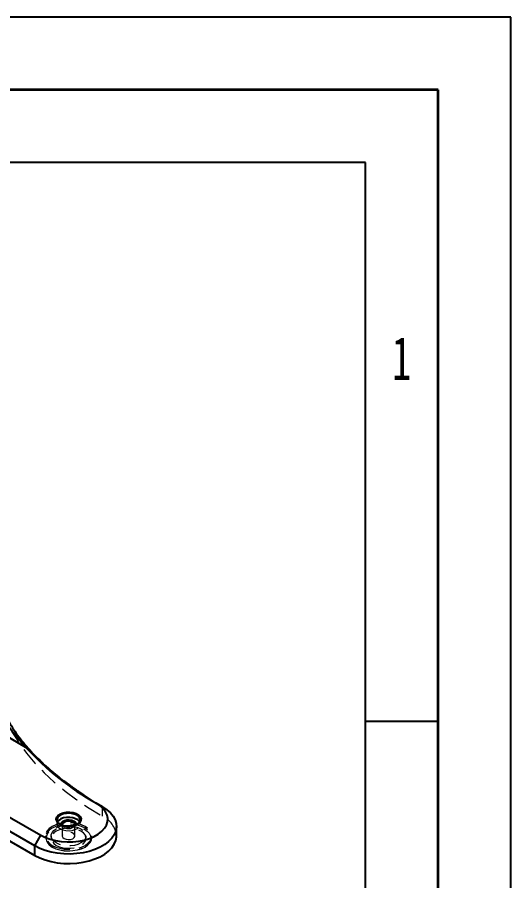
# Model space of a CAD drawing. Header units: millimetres. Extents: x 0 to 420, y 0 to 298.
# Drawn here: x 386 to 420, y 238.5 to 298 of the extents above; entities that cross this region are included whole.
import ezdxf

# ---------------------------------------------------------------- set-up
doc = ezdxf.new("R2010")
doc.units = ezdxf.units.MM
doc.linetypes.add('HIDDEN', pattern=[1.905, 1.27, -0.635])
doc.layers.add('SLD-0', color=179, linetype='Continuous')
doc.layers.add('도면층1', color=4, linetype='Continuous', lineweight=35)
doc.layers.add('도면층2', color=3, linetype='Continuous', lineweight=25)
doc.styles.add('SLDTEXTSTYLE0', font='TXT', dxfattribs={"width": 0.638186})

msp = doc.modelspace()

# ---------------------------------------------------------------- linework, layer by layer
at = {"color": 7, "linetype": 'Continuous', "lineweight": 25}
for p, q in [((363.460314, 255.589112), (387.624885, 241.639202)), ((387.200621, 240.904355), (362.581433, 255.11671)), ((362.734727, 254.374983), (387.200621, 240.251123)), ((382.756138, 249.919805), (386.57205, 247.716925)), ((391.440224, 243.845258), (391.864557, 243.600216)), ((391.867526, 243.598502), (391.443262, 243.843504)), ((392.834074, 241.598196), (392.834074, 242.251429)), ((387.200621, 240.904355), (387.624885, 241.639202)), ((387.200621, 240.251123), (387.200621, 240.904355))]:
    msp.add_line(p, q, dxfattribs=at)
at = {"color": 7, "linetype": 'HIDDEN', "lineweight": 18}
for p, q in [((387.706286, 246.64111), (387.975576, 246.397283)), ((391.867526, 242.945269), (391.867526, 243.598502)), ((388.734074, 242.692361), (388.734074, 242.414737)), ((388.925863, 242.390355), (388.968296, 242.36585)), ((389.094074, 242.365744), (389.094074, 241.598196)), ((389.180463, 242.210668), (389.222896, 242.186164)), ((389.845251, 242.186164), (389.887684, 242.210668)), ((389.974074, 241.598196), (389.974074, 242.365744)), ((390.099851, 242.36585), (390.142284, 242.390355)), ((390.334074, 242.414737), (390.334074, 242.692361)), ((387.934074, 241.598196), (387.934074, 241.48388)), ((388.334074, 241.598196), (388.334074, 241.434888)), ((390.734074, 241.434888), (390.734074, 241.598196)), ((391.134074, 241.48388), (391.134074, 241.598196)), ((388.402519, 240.83086), (388.444952, 240.806356)), ((390.623195, 240.806356), (390.665628, 240.83086))]:
    msp.add_line(p, q, dxfattribs=at)
at = {"color": 7, "linetype": 'HIDDEN', "lineweight": 18, "flags": 128}
for points in [[(384.688685, 250.911853), (384.949525, 250.166878), (385.27575, 249.430538), (385.666516, 248.704747), (386.120807, 247.991386), (386.637444, 247.292308), (387.215086, 246.609328), (387.852234, 245.944217), (388.547235, 245.298703), (389.298283, 244.674461), (390.10343, 244.073112), (390.960586, 243.496215), (391.867526, 242.945269)], [(388.402703, 240.945069), (388.645161, 240.8302), (388.92178, 240.744845), (389.221929, 240.692283), (389.534074, 240.674536), (389.846218, 240.692283), (390.146367, 240.744845), (390.422986, 240.8302), (390.665444, 240.945069), (390.864425, 241.085038), (391.012281, 241.244726), (391.10333, 241.417999), (391.134074, 241.598196), (391.10333, 241.778393), (391.012281, 241.951665), (390.864425, 242.111354), (390.665444, 242.251322), (390.422986, 242.366191), (390.146367, 242.451547), (389.846218, 242.504108), (389.534074, 242.521856), (389.221929, 242.504108), (388.92178, 242.451547), (388.645161, 242.366191), (388.402703, 242.251322), (388.203722, 242.111354), (388.055866, 241.951665), (387.964817, 241.778393), (387.934074, 241.598196), (387.964817, 241.417999), (388.055866, 241.244726), (388.203722, 241.085038), (388.402703, 240.945069)], [(388.402703, 240.830754), (388.645161, 240.715885), (388.92178, 240.630529), (389.221929, 240.577968), (389.534074, 240.56022), (389.846218, 240.577968), (390.146367, 240.630529), (390.422986, 240.715885), (390.665444, 240.830754), (390.864425, 240.970722), (391.012281, 241.130411), (391.10333, 241.303683), (391.134074, 241.48388), (391.10333, 241.664077), (391.012281, 241.83735), (390.864425, 241.997038), (390.665444, 242.137007), (390.422986, 242.251876), (390.146367, 242.337231), (389.846218, 242.389793), (389.534074, 242.407541), (389.221929, 242.389793), (388.92178, 242.337231), (388.645161, 242.251876), (388.402703, 242.137007), (388.203722, 241.997038), (388.055866, 241.83735), (387.964817, 241.664077), (387.934074, 241.48388), (387.964817, 241.303683), (388.055866, 241.130411), (388.203722, 240.970722), (388.402703, 240.830754)], [(388.445129, 240.806253), (388.25361, 240.940973), (388.111299, 241.094673), (388.023664, 241.261448), (387.994074, 241.434888), (388.023664, 241.608328), (388.111299, 241.775102), (388.25361, 241.928802), (388.445129, 242.063522), (388.678495, 242.174083), (388.944741, 242.256238), (389.233634, 242.306828), (389.534074, 242.323911), (389.834513, 242.306828), (390.123406, 242.256238), (390.389652, 242.174083), (390.623018, 242.063522), (390.814537, 241.928802), (390.956848, 241.775102), (391.044483, 241.608328), (391.074074, 241.434888), (391.044483, 241.261448), (390.956848, 241.094673), (390.814537, 240.940973), (390.623018, 240.806253), (390.389652, 240.695692), (390.123406, 240.613538), (389.834513, 240.562947), (389.534074, 240.545865), (389.233634, 240.562947), (388.944741, 240.613538), (388.678495, 240.695692), (388.445129, 240.806253)], [(388.685545, 241.108351), (388.518005, 241.229633), (388.401414, 241.369397), (388.341619, 241.520633), (388.341619, 241.675759), (388.401414, 241.826995), (388.518005, 241.966759), (388.685545, 242.088041), (388.895635, 242.18476), (389.137739, 242.252067), (389.399716, 242.286585), (389.668431, 242.286585), (389.930408, 242.252067), (390.172512, 242.18476), (390.382602, 242.088041), (390.550143, 241.966759), (390.666734, 241.826995), (390.726528, 241.675759), (390.726528, 241.520633), (390.666734, 241.369397), (390.550143, 241.229633), (390.382602, 241.108351), (390.172512, 241.011632), (389.930408, 240.944325), (389.668431, 240.909806), (389.399716, 240.909806), (389.137739, 240.944325), (388.895635, 241.011632), (388.685545, 241.108351)], [(388.968388, 242.088173), (389.141985, 242.012178), (389.344662, 241.966038), (389.561386, 241.953176), (389.776085, 241.974546), (389.972835, 242.028563), (390.137044, 242.11122), (390.256533, 242.216388), (390.322441, 242.336267), (390.329879, 242.461965), (390.297082, 242.553549)], [(389.18052, 242.210635), (389.08092, 242.292751), (389.057038, 242.328265)], [(389.104289, 242.311328), (389.131564, 242.263146), (389.222947, 242.186134)], [(388.685545, 240.945043), (388.895635, 240.848324), (389.137739, 240.781017), (389.399716, 240.746498), (389.668431, 240.746498), (389.930408, 240.781017), (390.172512, 240.848324), (390.382602, 240.945043), (390.550143, 241.066325), (390.666734, 241.206088), (390.726528, 241.357325), (390.726528, 241.512451), (390.666734, 241.663687), (390.550143, 241.80345), (390.382602, 241.924733), (390.172512, 242.021452), (389.930408, 242.088758), (389.668431, 242.123277), (389.399716, 242.123277), (389.137739, 242.088758), (388.895635, 242.021452), (388.685545, 241.924733), (388.518005, 241.80345), (388.401414, 241.663687), (388.341619, 241.512451), (388.341619, 241.357325), (388.401414, 241.206088), (388.518005, 241.066325), (388.685545, 240.945043)], [(389.222947, 241.418586), (389.356348, 241.365832), (389.513753, 241.34446), (389.673902, 241.357357), (389.815166, 241.40278), (389.918467, 241.474595), (389.969854, 241.563103), (389.962386, 241.656351), (389.897072, 241.741744), (389.782734, 241.807751), (389.634812, 241.845456), (389.473285, 241.849767), (389.319968, 241.820102), (389.195567, 241.760467), (389.116883, 241.678917), (389.094543, 241.586465), (389.131564, 241.495597), (389.222947, 241.418586)]]:
    msp.add_lwpolyline(points, dxfattribs=at)
at = {"color": 7, "linetype": 'Continuous', "lineweight": 25, "flags": 128}
for points in [[(391.867526, 243.598502), (392.16353, 243.402529), (392.410553, 243.185113), (392.603992, 242.950304), (392.740245, 242.702476), (392.816773, 242.446247), (392.83215, 242.186388), (392.78609, 241.927741), (392.679451, 241.675123), (392.51422, 241.433241), (392.293475, 241.206601), (392.021327, 240.999423), (391.702846, 240.815568), (391.343965, 240.65846), (390.951369, 240.531027), (390.532372, 240.435641), (390.094778, 240.374079), (389.646739, 240.34749), (389.196602, 240.356367), (388.752751, 240.400545), (388.323455, 240.479202), (387.91671, 240.590872), (387.540093, 240.733475), (387.200621, 240.904355)], [(387.624885, 241.639202), (387.930759, 241.487245), (388.272448, 241.363303), (388.64232, 241.270144), (389.032112, 241.209849), (389.433117, 241.183766), (389.836378, 241.192477), (390.232885, 241.235787), (390.613782, 241.312729), (390.97056, 241.421584), (391.29525, 241.55992), (391.580597, 241.724648), (391.820229, 241.912087), (392.008792, 242.118051), (392.142073, 242.337938), (392.217097, 242.566837), (392.232185, 242.799634), (392.187003, 243.031129), (392.082559, 243.256151), (391.921185, 243.469674), (391.706488, 243.666927), (391.443262, 243.843504)], [(388.925962, 242.390298), (388.784446, 242.498029), (388.698526, 242.623807), (388.674575, 242.758303), (388.714369, 242.891542), (388.814957, 243.013642), (388.968878, 243.115547), (389.164718, 243.1897), (389.387951, 243.230602), (389.622021, 243.235218), (389.849568, 243.203206), (390.053717, 243.136941), (390.219326, 243.041337), (390.334113, 242.923484), (390.389565, 242.792124), (390.381569, 242.656998), (390.310718, 242.528128), (390.182267, 242.415073), (390.005742, 242.326216), (389.794236, 242.268148), (389.563435, 242.245175), (389.330456, 242.259002), (389.112579, 242.308602), (388.925962, 242.390298)], [(390.120299, 242.378102), (390.137044, 242.388844), (390.256533, 242.494012), (390.322441, 242.613891), (390.329879, 242.739589), (390.278296, 242.861785), (390.171518, 242.971415), (390.017463, 243.060349), (389.827557, 243.121991), (389.615885, 243.151769), (389.398145, 243.147476), (389.190487, 243.109428), (389.008311, 243.040448), (388.865128, 242.945652), (388.771558, 242.832071), (388.73454, 242.708128), (388.75682, 242.583016), (388.836745, 242.466013), (388.947848, 242.378102)], [(390.297082, 242.553549), (390.278296, 242.584161), (390.171518, 242.693791), (390.017463, 242.782725), (389.827557, 242.844367), (389.615885, 242.874146), (389.398145, 242.869852), (389.190487, 242.831804), (389.008311, 242.762824), (388.865128, 242.668028), (388.771558, 242.554447), (388.771066, 242.553549)], [(389.057038, 242.328265), (389.035976, 242.38958), (389.051111, 242.489443), (389.124498, 242.580296), (389.247285, 242.65118), (389.404664, 242.693545), (389.577651, 242.702282), (389.745383, 242.676337), (389.887627, 242.618839), (389.987227, 242.536723), (390.032171, 242.439894), (390.017036, 242.34003), (390.011109, 242.328265)], [(389.963858, 242.311328), (389.969854, 242.330652), (389.962386, 242.423899), (389.897072, 242.509293), (389.782734, 242.575299), (389.634812, 242.613004), (389.473285, 242.617315), (389.319968, 242.58765), (389.195567, 242.528016), (389.116883, 242.446465), (389.094543, 242.354013), (389.104289, 242.311328)], [(387.200621, 240.251123), (387.540093, 240.080243), (387.91671, 239.93764), (388.323455, 239.825969), (388.752751, 239.747313), (389.196602, 239.703134), (389.646739, 239.694257), (390.094778, 239.720847), (390.532372, 239.782408), (390.951369, 239.877794), (391.343965, 240.005228), (391.702846, 240.162335), (392.021327, 240.34619), (392.293475, 240.553368), (392.51422, 240.780009), (392.679451, 241.021891), (392.78609, 241.274508), (392.83215, 241.533155), (392.834074, 241.598196)]]:
    msp.add_lwpolyline(points, dxfattribs=at)
at = {"color": 7, "linetype": 'Continuous', "lineweight": 25}
for centre, radius, start, end in [((400.890824, 260.724478), 19.344863, 222.2528381, 240.76611817), ((403.165693, 263.217442), 22.639598, 235.09401196, 240.06319377)]:
    msp.add_arc(centre, radius, start, end, dxfattribs=at)
at = {"color": 7, "linetype": 'HIDDEN', "lineweight": 18}
for centre, radius, start, end in [((391.185869, 241.435875), 1.656178, 5.62453912, 65.69560184), ((389.088401, 242.41358), 0.346832, 156.19895637, 249.75566271), ((389.534074, 243.423621), 1.198654, 240.72051488, 299.27948362), ((389.525278, 242.767512), 0.654958, 238.23871773, 317.88279108), ((389.525919, 242.648109), 0.552461, 236.74236296, 322.43922211)]:
    msp.add_arc(centre, radius, start, end, dxfattribs=at)
at = {"color": 7, "linetype": 'Continuous', "lineweight": 25}
msp.add_ellipse((407.746313, 250.671105), major_axis=(23.124052, -2.399081), ratio=0.489281334, start_param=3.599091121, end_param=3.608827702, dxfattribs=at)
for points, knots in [([(386.481848, 247.825939), (386.446508, 247.864024), (386.375829, 247.940193), (386.272255, 248.054826), (386.170477, 248.169731), (386.07067, 248.284935), (385.972787, 248.40043), (385.812911, 248.593368), (385.598254, 248.864674), (385.340217, 249.21548), (385.100243, 249.568095), (384.878531, 249.922243), (384.675204, 250.277694), (384.428878, 250.752994), (384.167612, 251.349104), (383.986604, 251.894728), (383.88783, 252.269423), (383.840183, 252.473712), (383.798822, 252.677741), (383.763706, 252.881516), (383.734989, 253.085023), (383.712097, 253.288306), (383.702149, 253.423511), (383.697172, 253.49114)], [0, 0, 0, 0, 0.020796173, 0.041591906, 0.062388906, 0.083188882, 0.103993539, 0.124804585, 0.187224138, 0.249654197, 0.312090481, 0.374557524, 0.437027751, 0.49951921, 0.624530563, 0.749609967, 0.785382879, 0.821140611, 0.856891688, 0.892644641, 0.928407999, 0.964190283, 1, 1, 1, 1]), ([(384.324126, 252.672841), (384.371787, 252.324552), (384.46608, 251.63548), (384.821191, 250.591762), (385.325376, 249.55749), (386.000307, 248.527911), (386.803325, 247.532534), (387.460238, 246.892414), (387.77891, 246.581888)], [0, 0, 0, 0, 0.17010303, 0.336539732, 0.5058346186, 0.672532546, 0.8411437066, 1, 1, 1, 1]), ([(390.210604, 244.650885), (390.154851, 244.689746), (390.043335, 244.767473), (389.877302, 244.885841), (389.712159, 245.00552), (389.54799, 245.126639), (389.384762, 245.249169), (389.114376, 245.455692), (388.740775, 245.751018), (388.322083, 246.099168), (387.961909, 246.411319), (387.657368, 246.68405), (387.357071, 246.961775), (387.061042, 247.244618), (386.768815, 247.532158), (386.577525, 247.72799), (386.481848, 247.825939)], [0, 0, 0, 0, 0.041638685, 0.083283377, 0.124937554, 0.166604684, 0.208288226, 0.24999163, 0.375059833, 0.499996516, 0.583355387, 0.666670805, 0.749968065, 0.833272211, 0.916608024, 1, 1, 1, 1])]:
    msp.add_open_spline(points, degree=3, knots=knots, dxfattribs=at)
at = {"color": 7, "linetype": 'HIDDEN', "lineweight": 18}
msp.add_open_spline([(387.77891, 246.581888), (387.794578, 246.566004), (388.136041, 246.219835), (388.930562, 245.568137), (389.784637, 244.956124), (390.2106, 244.650887)], degree=3, knots=[0, 0, 0, 0, 0.023538908, 0.512997068, 1, 1, 1, 1], dxfattribs=at)
at = {"layer": 'SLD-0', "color": 7}
for p, q in [((420, 298), (0, 298)), ((420, 1), (420, 298))]:
    msp.add_line(p, q, dxfattribs=at)
at = {"layer": '도면층1', "color": 7}
for p, q in [((415, 293), (5, 293)), ((415, 6), (415, 293))]:
    msp.add_line(p, q, dxfattribs=at)
at = {"layer": '도면층2', "color": 7}
for p, q in [((410, 288), (10, 288)), ((410, 11), (410, 288)), ((410, 249.5), (415, 249.5))]:
    msp.add_line(p, q, dxfattribs=at)

# ---------------------------------------------------------------- texts
at = {"layer": '도면층2', "color": 7, "insert": (412.478376, 275.998203), "char_height": 3, "attachment_point": 2, "style": 'SLDTEXTSTYLE0'}
msp.add_mtext('1', dxfattribs=at)

doc.saveas('drawing.dxf')
